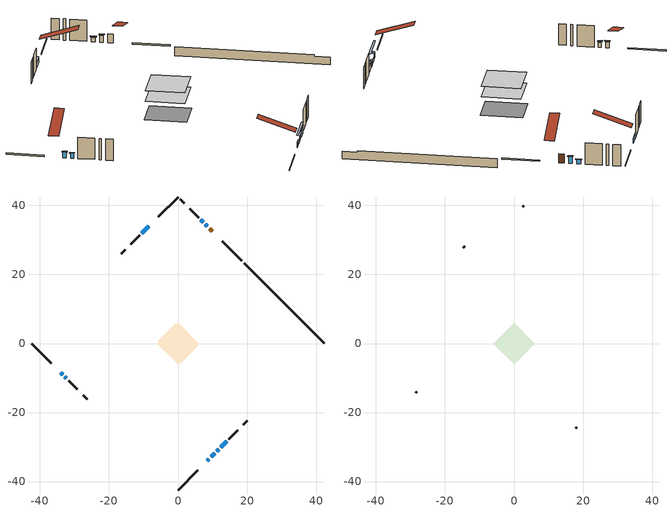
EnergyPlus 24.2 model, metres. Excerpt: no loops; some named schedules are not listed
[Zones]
conditioned space
 floor adiabatic (AdiabaticFloorConstruction): -5.95,0 0,5.95 5.95,0 0,-5.95 z3.8
 floor foundation (Slab1 construction): -5.82,0.62 -0.62,5.82 5.82,-0.62 0.62,-5.82 z-0.72
 wall outside (RimJoist1 construction): 0,-42.44 5.7,-36.73 / -42.44,0 -36.73,-5.7 / 0,42.44 -5.7,36.73 / 18.5,23.93 12.8,29.64 z1.36:1.66
 wall outside (AdiabaticWallConstruction 1): 9.96,32.48 9.13,33.31 z1.36:3.39
 wall outside (AdiabaticWallConstruction): 8.54,-33.89 8.98,-33.46 / -32.73,-9.7 -32.3,-10.14 z1.36:2.48; -33.89,-8.54 -33.39,-9.05 z1.36:2.63; 9.63,-32.81 10.64,-31.8 z1.36:2.12; 8.47,33.97 7.93,34.51 z1.36:2.89; 7.28,35.16 6.63,35.81 / -8.54,33.89 -10.48,31.95 / 11.29,-31.14 11.8,-30.64 z1.36:2.28; 12.45,-29.98 14.07,-28.37 z1.36:2.73
 wall outside (Wall1 construction): 14.73,-27.71 17.25,-25.19 / -31.65,-10.79 -29.12,-13.32 / -11.14,31.3 -13.66,28.77 / 5.97,36.47 3.45,38.99 z1.36:6.24
 wall outside (Wall3 construction): 18.88,-23.55 20.04,-22.4 / -27.49,-14.95 -26.33,-16.1 / -15.3,27.14 -16.45,25.98 / 1.81,40.62 0.66,41.78 z1.36:6.24
 wall foundation (FoundationWall1 construction): 19.16,23.28,-0.72 19.16,23.28,1.36 40.11,2.33,1.36 40.11,2.33,1.03 42.44,0,1.03 42.44,0,-0.72
 window (WindowConstruction 6): 8.54,-33.89 8.97,-33.46 z1.36:2.48
 window (WindowConstruction 5): -33.89,-8.54 -33.39,-9.05 z1.36:2.63
 window (WindowConstruction 8): 9.63,-32.8 10.64,-31.8 z1.36:2.12
 window (WindowConstruction 7): -32.73,-9.7 -32.3,-10.13 z1.36:2.48
 window (WindowConstruction): 8.47,33.97 7.93,34.51 z1.36:2.88
 window (WindowConstruction 1): 7.27,35.16 6.63,35.81 z1.36:2.27
 window (WindowConstruction 2): -8.54,33.89 -10.48,31.95 z1.36:2.27
 window (WindowConstruction 3): 11.29,-31.14 11.8,-30.64 z1.36:2.27
 window (WindowConstruction 4): 12.45,-29.98 14.07,-28.37 z1.36:2.73
 door (Door): 9.96,32.48 9.13,33.31 z1.36:3.39
 ceiling adiabatic (AdiabaticFloorConstruction): 0,-5.95 5.95,0 0,5.95 -5.95,0 z3.8
attic - vented
 floor to conditioned space (Floor1 construction Reversed): -5.95,0 0,5.95 5.95,0 0,-5.95 z6.24
 wall outside (Wall2 construction): 17.91,-24.53 18.23,-24.21 / -28.46,-13.97 -28.15,-14.29 / -14.32,28.11 -14.64,27.8 / 2.79,39.65 2.47,39.97 z1.36:6.24
 roof outside (Roof1 construction): 7.89,-34.55,6.24 2.09,-28.76,8.97 0.57,-30.28,8.97 6.36,-36.08,6.24; -34.55,-7.89,6.24 -28.76,-2.09,8.97 -30.28,-0.57,8.97 -36.08,-6.36,6.24; -7.89,34.55,6.24 -2.09,28.76,8.97 -0.57,30.28,8.97 -6.36,36.08,6.24; 10.62,31.82,6.24 4.82,26.03,8.97 6.35,24.5,8.97 12.14,30.29,6.24
shading: 9.12,-33.32 8.4,-34.03 8.69,-34.33 9.41,-33.61 z2.68; -33.25,-9.19 -34.03,-8.4 -34.33,-8.69 -33.54,-9.48 z2.83; 12.5,-29.93 7.77,-34.67 8.06,-34.96 12.79,-30.22 z4.76; -32.16,-10.28 -32.88,-9.56 -33.17,-9.85 -32.45,-10.57 z2.68; 7.79,34.65 8.61,33.82 8.9,34.12 8.08,34.94 z3.09; 6.49,35.95 7.42,35.02 7.71,35.31 6.78,36.24 z2.48; -10.63,31.81 -8.4,34.03 -8.69,34.33 -10.92,32.1 z2.48; 11.94,-30.5 11.15,-31.28 11.44,-31.58 12.23,-30.79 z2.48; 14.21,-28.22 12.31,-30.13 12.6,-30.42 14.5,-28.52 z2.93
[Building]
Building 1: Terrain=Suburbs
[Site:Location]
Bathurst AP_NB: Latitude {deg}=47.63; Longitude {deg}=-65.74; Time Zone {hr}=-4; Elevation {m}=59; Keep Site Location Information=Yes
[Site:GroundTemperature:Shallow]
0.0375368, -2.14911, -2.32423, -1.28655, 2.87914, 7.02543, 10.62, 12.8971, 13.0906, 11.2385, 7.7356, 3.71651
[Site:WaterMainsTemperature]
Calculation Method=Schedule; Temperature Schedule=mains temperature schedule
[Material] Roughness=Rough; Thermal Absorptance=0.9
Name | Thickness {m} | Conductivity {W/m-K} | Density {kg/m3} | Specific Heat {J/kg-K} | Solar Absorptance | Visible Absorptance
asphalt or fiberglass shingles | 0.00635 | 0.162714 | 1121.4 | 1465.45 | 0.4 | 0.4
ceiling loosefill ins | 0.0846667 | 0.0480833 | 16.02 | 1046.75 | 0.7 | 0.7
ceiling stud and cavity | 0.1397 | 0.0932282 | 65.682 | 1177.47 | 0.7 | 0.7
concrete 4.0 in. | 0.1016 | 1.803125 | 2242.8 | 837.4 | 0.7 | 0.7
concrete 8.0 in. | 0.2032 | 1.803125 | 2242.8 | 837.4 | 0.7 | 0.7
door material | 0.04445 | 0.0451087 | 512.64 | 1214.23 | 0.7 | 0.7
floor covering | 0.0127 | 0.0433444 | 54.468 | 1339.84 | 0.6 | 0.6
floor rigid ins; wall rigid ins | 0.512978 | 0.029427 | 32.04 | 1214.23 | 0.7 | 0.7
floor stud and cavity | 0.1397 | 1.75129 | 37.0049 | 1207.88 | 0.7 | 0.7
furniture material conditioned space 1 | 0.1524 | 0.115458 | 640.8 | 1214.23 | 0.6 | 0.6
gypsum board | 0.0127 | 0.160291 | 801 | 837.4 | 0.6 | 0.6
osb sheathing 0.5 in. | 0.0127 | 0.115458 | 512.64 | 1214.23 | 0.7 | 0.7
osb sheathing 0.75 in. | 0.01905 | 0.115458 | 512.64 | 1214.23 | 0.7 | 0.7
osb sheathing 2.0 in. | 0.0508 | 0.115458 | 512.64 | 1214.23 | 0.7 | 0.7
rim joist stud and cavity | 0.0508 | 0.281244 | 125.044 | 1163.47 | 0.6 | 0.6
wall stud and cavity | 0.1397 | 0.0765075 | 139.0536 | 1170.24 | 0.7 | 0.7
wall stud and cavity 1 | 0.0889 | 6.9971 | 50.32683 | 1063.81 | 0.6 | 0.6
wall stud and cavity 2 | 0.1397 | 0.0858158 | 139.0536 | 1170.24 | 0.7 | 0.7
wall stud and cavity 3 | 0.0889 | 0.380278 | 52.3479 | 1209.89 | 0.7 | 0.7
wall stud and cavity 4 | 0.0889 | 0.391764 | 83.0341 | 1211.67 | 0.7 | 0.7
wood siding | 0.0254 | 0.102417 | 544.68 | 1172.36 | 0.4 | 0.4
wood siding 1 | 0.00254 | 0.102417 | 544.68 | 1172.36 | 0.4 | 0.4
wood siding 2; wood siding 3; wood siding 4 | 0.0254 | 0.102417 | 544.68 | 1172.36 | 0.7 | 0.7
[WindowMaterial:SimpleGlazingSystem]
Name | U-Factor {W/m2-K} | Solar Heat Gain Coefficient
WindowMaterial | 2.941204 | 0.65
WindowMaterial 1 | 2.95029 | 0.64
WindowMaterial 2 | 2.96619 | 0.62
WindowMaterial 3 | 2.89181 | 0.69
WindowMaterial 4 | 2.95313 | 0.64
WindowMaterial 5 | 2.97073 | 0.62
WindowMaterial 6 | 2.75837 | 0.61
[Construction]
AdiabaticFloorConstruction: floor stud and cavity, floor rigid ins, osb sheathing 0.75 in., floor covering
AdiabaticWallConstruction: wood siding 3, wall rigid ins, wall stud and cavity 3, gypsum board
AdiabaticWallConstruction 1: wood siding 4, wall rigid ins, wall stud and cavity 3, gypsum board
Door: door material
Floor1 construction Reversed: gypsum board, ceiling stud and cavity, ceiling loosefill ins
FoundationWall1 construction: concrete 8.0 in.
furniture construction conditioned space 1: furniture material conditioned space 1
PartitionWallConstruction: gypsum board, wall stud and cavity 4, gypsum board
RimJoist1 construction: wood siding 2, osb sheathing 2.0 in., rim joist stud and cavity
Roof1 construction: asphalt or fiberglass shingles
Slab1 construction: concrete 4.0 in.
Wall1 construction: wood siding, osb sheathing 0.5 in., wall stud and cavity, gypsum board
Wall2 construction: wood siding 1, wall stud and cavity 1
Wall3 construction: wood siding, osb sheathing 0.5 in., wall stud and cavity 2, gypsum board
WindowConstruction: WindowMaterial
WindowConstruction 1; WindowConstruction 2: WindowMaterial 1
WindowConstruction 3: WindowMaterial 2
WindowConstruction 4: WindowMaterial 3
WindowConstruction 5: WindowMaterial 4
WindowConstruction 6; WindowConstruction 7: WindowMaterial 5
WindowConstruction 8: WindowMaterial 6
[Zone] Multiplier=1; Part of Total Floor Area=Yes
Name | Volume {m3}
attic - vented | 31.3645
conditioned space | 332.4
[Space]
Name | Zone | Volume {m3}
attic - vented 1 | attic - vented | 31.3645
conditioned space 1 | conditioned space | 332.4
[ZoneInfiltration:EffectiveLeakageArea]
infil attic - vented 1: Zone or Space=attic - vented 1; Schedule=Always On Discrete; Effective Air Leakage Area {cm2}=2830; Stack Coefficient=0.000529025; Wind Coefficient=1.55402e-05
[ZoneMixing]
whole house fan mix: Zone or Space=attic - vented; Schedule=Always On Continuous; Design Flow Rate Calculation Method=Flow/Zone; Design Flow Rate {m3/s}=0; Source Zone or Space=conditioned space
[SurfaceProperty:ExposedFoundationPerimeter]
Slab1: Exposed Perimeter Calculation Method=TotalExposedPerimeter; Total Exposed Perimeter {m}=32.919
[InternalMass] Zone or ZoneList=conditioned space; Space or SpaceList=conditioned space 1
Name | Construction | Surface Area {m2}
furniture mass conditioned space 1 | furniture construction conditioned space 1 | 55.0601
partition wall mass | PartitionWallConstruction | 137.65
[Lights]
interior lighting: Zone or ZoneList or Space or SpaceList=conditioned space 1; Schedule=interior lighting schedule; Design Level Calculation Method=LightingLevel; Lighting Level {W}=343.2; Return Air Fraction=0; Fraction Radiant=0.6; Fraction Visible=0.2; Fraction Replaceable=1
[People]
occupants: Zone or ZoneList or Space or SpaceList=conditioned space 1; Number of People Schedule=occupants schedule; Number of People Calculation Method=People; Number of People=3; Fraction Radiant=0.314171; Sensible Heat Fraction=0.56303; Activity Level Schedule=occupants activity schedule; Carbon Dioxide Generation Rate {m3/s-W}=0; Enable ASHRAE 55 Comfort Warnings=No; Mean Radiant Temperature Calculation Type=EnclosureAveraged
[ElectricEquipment] Zone or ZoneList or Space or SpaceList=conditioned space 1; Design Level Calculation Method=EquipmentLevel
Name | Schedule | Design Level {W} | Fraction Latent | Fraction Radiant | Fraction Lost
clothes dryer | clothes dryer schedule | 140.772 | 0.015 | 0.081 | 0.85
clothes washer | clothes washer schedule | 32.1985 | 0.03 | 0.162 | 0.7
cooking range | cooking range schedule | 215.147 | 0.08 | 0.432 | 0.2
dishwasher | dishwasher schedule | 66.8632 | 0.3 | 0.18 | 0.4
fridge | fridge schedule | 72.9452 | 0 | 0.6 | 0
mech vent house fan | mech vent house fan schedule | 0 | 0 | 0 | 1
mech vent house fan cfis | mech vent house fan cfis schedule | 0 | 0 | 0 | 0
misc plug loads | misc plug loads schedule | 494.7 | 0.045 | 0.513 | 0.1
whole house fan | Always On Discrete | 0 | 0 | 0 | 1
[OtherEquipment] Zone or ZoneList or Space or SpaceList=conditioned space 1; Design Level Calculation Method=EquipmentLevel
Name | Fuel Type | Schedule | Design Level {W} | Fraction Latent | Fraction Radiant | Fraction Lost
clothes dryer 1 | Electricity | clothes dryer schedule | 0 | 0.015 | 0.081 | 0.85
cooking range 1 | Electricity | cooking range schedule | 0 | 0.08 | 0.432 | 0.2
general water use latent | None | general water use schedule | 62.594 | 1 | 0 | 0
general water use sensible | None | general water use schedule | -61.6891 | 0 | 0.6 | 0
mech vent house fan latent load | None | Always On Discrete | 0 | 1 | 0 | 0
mech vent house fan sensible load | None | Always On Discrete | 0 | 0 | 0 | 0
water heater energy adjustment1 | Electricity | Always On Discrete | 0.01 | 0 | 0 | 1
[ZoneInfiltration:DesignFlowRate] Zone or ZoneList or Space or SpaceList=conditioned space 1; Schedule=Always On Discrete; Design Flow Rate Calculation Method=Flow/Zone; Design Flow Rate {m3/s}=0
infil flow; natural vent flow; whole house fan flow
[ZoneControl:Thermostat]
conditioned space Thermostat: Zone or ZoneList=conditioned space; Control Type Schedule=conditioned space Thermostat Schedule; Control 1=conditioned space temperature setpoint; Temperature Difference Between Cutout And Setpoint {deltaC}=0
[ThermostatSetpoint:DualSetpoint]
conditioned space temperature setpoint: Heating Setpoint Temperature Schedule=heating setpoint; Cooling Setpoint Temperature Schedule=cooling setpoint
[Zone equipment]
conditioned space: electric baseboard
[Foundation:Kiva]
Foundation Kiva 1: Initial Indoor Air Temperature {C}=18; Wall Height Above Grade {m}=1.35999; Wall Depth Below Slab {m}=0.2032
[Foundation:Kiva:Settings]
Soil Conductivity {W/m-K}=0.849921; Soil Density {kg/m3}=1842.3; Soil Specific Heat {J/kg-K}=418.7; Ground Solar Absorptivity=0.9; Ground Thermal Absorptivity=0.9; Ground Surface Roughness {m}=0.03; Far-Field Width {m}=40; Deep-Ground Boundary Condition=ZeroFlux; Deep-Ground Depth {m}=40; Minimum Cell Dimension {m}=0.2; Maximum Cell Growth Coefficient=3; Simulation Timestep=Timestep
[Exterior:Lights]
exterior lighting: Schedule=exterior lighting schedule; Design Level {W}=75.6
[EnergyManagementSystem:Sensor] Output:Variable or Output:Meter Index Key=conditioned space
Name | Output:Variable or Output:Meter
conditioned_space_clg_unmet_s | Zone Cooling Setpoint Not Met Time
conditioned_space_htg_unmet_s | Zone Heating Setpoint Not Met Time
fridge_tin_s; tin_s; tin_s_1 | Zone Mean Air Temperature
tout_s | Zone Outdoor Air Drybulb Temperature
win_s | Zone Air Humidity Ratio
[Schedule:Constant]
Name | Hourly Value
Always On Continuous; mech vent house fan schedule; mech vent house fan cfis schedule; Always On Discrete | 1
occupants activity schedule | 117.228
fridge schedule | 0
[Schedule:Day:Interval]
interior lighting schedule day: No, 01:00, 0.108182, 04:00, 0.0901515, 05:00, 0.0991667, 06:00, 0.162273, 07:00, 0.270455, 08:00, 0.342576, 10:00, 0.369621, 11:00, 0.351591, 12:00, 0.333561, 13:00, 0.324545, 14:00, 0.31553, 15:00, 0.333561, 16:00, 0.369621, 17:00, 0.450758, 18:00, 0.585985, 19:00, 0.775303, 20:00, 0.955606, 21:00, 0.991667, 22:00, 0.712197, 23:00, 0.360606, 24:00, 0.162273
interior lighting schedule default day: No, 24:00, 0
[Schedule:Week:Daily]
interior lighting schedule Week Rule - Jan1-Jan27: interior lighting schedule day, interior lighting schedule day, interior lighting schedule day, interior lighting schedule day, interior lighting schedule day, interior lighting schedule day, interior lighting schedule day, interior lighting schedule default day, interior lighting schedule default day, interior lighting schedule default day, interior lighting schedule default day, interior lighting schedule default day
interior lighting schedule Week Rule - Jan28-Feb3: interior lighting schedule day, interior lighting schedule day, interior lighting schedule day, interior lighting schedule day, interior lighting schedule day 1, interior lighting schedule day 1, interior lighting schedule day 1, interior lighting schedule default day, interior lighting schedule default day, interior lighting schedule default day, interior lighting schedule default day, interior lighting schedule default day
interior lighting schedule Week Rule - Feb4-Feb24: interior lighting schedule day 1, interior lighting schedule day 1, interior lighting schedule day 1, interior lighting schedule day 1, interior lighting schedule day 1, interior lighting schedule day 1, interior lighting schedule day 1, interior lighting schedule default day, interior lighting schedule default day, interior lighting schedule default day, interior lighting schedule default day, interior lighting schedule default day
interior lighting schedule Week Rule - Feb25-Mar3: interior lighting schedule day 1, interior lighting schedule day 1, interior lighting schedule day 1, interior lighting schedule day 1, interior lighting schedule day 2, interior lighting schedule day 2, interior lighting schedule day 2, interior lighting schedule default day, interior lighting schedule default day, interior lighting schedule default day, interior lighting schedule default day, interior lighting schedule default day
interior lighting schedule Week Rule - Mar4-Mar31: interior lighting schedule day 2, interior lighting schedule day 2, interior lighting schedule day 2, interior lighting schedule day 2, interior lighting schedule day 2, interior lighting schedule day 2, interior lighting schedule day 2, interior lighting schedule default day, interior lighting schedule default day, interior lighting schedule default day, interior lighting schedule default day, interior lighting schedule default day
interior lighting schedule Week Rule - Apr1-Apr28: interior lighting schedule day 3, interior lighting schedule day 3, interior lighting schedule day 3, interior lighting schedule day 3, interior lighting schedule day 3, interior lighting schedule day 3, interior lighting schedule day 3, interior lighting schedule default day, interior lighting schedule default day, interior lighting schedule default day, interior lighting schedule default day, interior lighting schedule default day
interior lighting schedule Week Rule - Apr29-May5: interior lighting schedule day 3, interior lighting schedule day 3, interior lighting schedule day 4, interior lighting schedule day 4, interior lighting schedule day 4, interior lighting schedule day 4, interior lighting schedule day 4, interior lighting schedule default day, interior lighting schedule default day, interior lighting schedule default day, interior lighting schedule default day, interior lighting schedule default day
interior lighting schedule Week Rule - May6-May26: interior lighting schedule day 4, interior lighting schedule day 4, interior lighting schedule day 4, interior lighting schedule day 4, interior lighting schedule day 4, interior lighting schedule day 4, interior lighting schedule day 4, interior lighting schedule default day, interior lighting schedule default day, interior lighting schedule default day, interior lighting schedule default day, interior lighting schedule default day
interior lighting schedule Week Rule - May27-Jun2: interior lighting schedule day 4, interior lighting schedule day 4, interior lighting schedule day 4, interior lighting schedule day 4, interior lighting schedule day 4, interior lighting schedule day 5, interior lighting schedule day 5, interior lighting schedule default day, interior lighting schedule default day, interior lighting schedule default day, interior lighting schedule default day, interior lighting schedule default day
interior lighting schedule Week Rule - Jun3-Jun30: interior lighting schedule day 5, interior lighting schedule day 5, interior lighting schedule day 5, interior lighting schedule day 5, interior lighting schedule day 5, interior lighting schedule day 5, interior lighting schedule day 5, interior lighting schedule default day, interior lighting schedule default day, interior lighting schedule default day, interior lighting schedule default day, interior lighting schedule default day
interior lighting schedule Week Rule - Jul1-Jul28: interior lighting schedule day 6, interior lighting schedule day 6, interior lighting schedule day 6, interior lighting schedule day 6, interior lighting schedule day 6, interior lighting schedule day 6, interior lighting schedule day 6, interior lighting schedule default day, interior lighting schedule default day, interior lighting schedule default day, interior lighting schedule default day, interior lighting schedule default day
interior lighting schedule Week Rule - Jul29-Aug4: interior lighting schedule day 6, interior lighting schedule day 6, interior lighting schedule day 6, interior lighting schedule day 7, interior lighting schedule day 7, interior lighting schedule day 7, interior lighting schedule day 7, interior lighting schedule default day, interior lighting schedule default day, interior lighting schedule default day, interior lighting schedule default day, interior lighting schedule default day
interior lighting schedule Week Rule - Aug5-Aug25: interior lighting schedule day 7, interior lighting schedule day 7, interior lighting schedule day 7, interior lighting schedule day 7, interior lighting schedule day 7, interior lighting schedule day 7, interior lighting schedule day 7, interior lighting schedule default day, interior lighting schedule default day, interior lighting schedule default day, interior lighting schedule default day, interior lighting schedule default day
interior lighting schedule Week Rule - Aug26-Sep1: interior lighting schedule day 7, interior lighting schedule day 7, interior lighting schedule day 7, interior lighting schedule day 7, interior lighting schedule day 7, interior lighting schedule day 7, interior lighting schedule day 8, interior lighting schedule default day, interior lighting schedule default day, interior lighting schedule default day, interior lighting schedule default day, interior lighting schedule default day
interior lighting schedule Week Rule - Sep2-Sep29: interior lighting schedule day 8, interior lighting schedule day 8, interior lighting schedule day 8, interior lighting schedule day 8, interior lighting schedule day 8, interior lighting schedule day 8, interior lighting schedule day 8, interior lighting schedule default day, interior lighting schedule default day, interior lighting schedule default day, interior lighting schedule default day, interior lighting schedule default day
interior lighting schedule Week Rule - Sep30-Oct6: interior lighting schedule day 8, interior lighting schedule day 9, interior lighting schedule day 9, interior lighting schedule day 9, interior lighting schedule day 9, interior lighting schedule day 9, interior lighting schedule day 9, interior lighting schedule default day, interior lighting schedule default day, interior lighting schedule default day, interior lighting schedule default day, interior lighting schedule default day
interior lighting schedule Week Rule - Oct7-Oct27: interior lighting schedule day 9, interior lighting schedule day 9, interior lighting schedule day 9, interior lighting schedule day 9, interior lighting schedule day 9, interior lighting schedule day 9, interior lighting schedule day 9, interior lighting schedule default day, interior lighting schedule default day, interior lighting schedule default day, interior lighting schedule default day, interior lighting schedule default day
interior lighting schedule Week Rule - Oct28-Nov3: interior lighting schedule day 9, interior lighting schedule day 9, interior lighting schedule day 9, interior lighting schedule day 9, interior lighting schedule day 10, interior lighting schedule day 10, interior lighting schedule day 10, interior lighting schedule default day, interior lighting schedule default day, interior lighting schedule default day, interior lighting schedule default day, interior lighting schedule default day
interior lighting schedule Week Rule - Nov4-Nov24: interior lighting schedule day 10, interior lighting schedule day 10, interior lighting schedule day 10, interior lighting schedule day 10, interior lighting schedule day 10, interior lighting schedule day 10, interior lighting schedule day 10, interior lighting schedule default day, interior lighting schedule default day, interior lighting schedule default day, interior lighting schedule default day, interior lighting schedule default day
interior lighting schedule Week Rule - Nov25-Dec1: interior lighting schedule day 10, interior lighting schedule day 10, interior lighting schedule day 10, interior lighting schedule day 10, interior lighting schedule day 10, interior lighting schedule day 10, interior lighting schedule day 11, interior lighting schedule default day, interior lighting schedule default day, interior lighting schedule default day, interior lighting schedule default day, interior lighting schedule default day
interior lighting schedule Week Rule - Dec2-Dec31: interior lighting schedule day 11, interior lighting schedule day 11, interior lighting schedule day 11, interior lighting schedule day 11, interior lighting schedule day 11, interior lighting schedule day 11, interior lighting schedule day 11, interior lighting schedule default day, interior lighting schedule default day, interior lighting schedule default day, interior lighting schedule default day, interior lighting schedule default day
occupants schedule Week Rule - Jan1-Dec31: occupants schedule day, occupants schedule day, occupants schedule day, occupants schedule day, occupants schedule day, occupants schedule day, occupants schedule day, occupants schedule default day, occupants schedule default day, occupants schedule default day, occupants schedule default day, occupants schedule default day
clothes dryer schedule Week Rule - Jan1-Dec31: clothes dryer schedule day, clothes dryer schedule day, clothes dryer schedule day, clothes dryer schedule day, clothes dryer schedule day, clothes dryer schedule day, clothes dryer schedule day, clothes dryer schedule default day, clothes dryer schedule default day, clothes dryer schedule default day, clothes dryer schedule default day, clothes dryer schedule default day
clothes washer schedule Week Rule - Jan1-Dec31: clothes washer schedule day, clothes washer schedule day, clothes washer schedule day, clothes washer schedule day, clothes washer schedule day, clothes washer schedule day, clothes washer schedule day, clothes washer schedule default day, clothes washer schedule default day, clothes washer schedule default day, clothes washer schedule default day, clothes washer schedule default day
cooking range schedule Week Rule - Jan1-Dec31: cooking range schedule day, cooking range schedule day, cooking range schedule day, cooking range schedule day, cooking range schedule day, cooking range schedule day, cooking range schedule day, cooking range schedule default day, cooking range schedule default day, cooking range schedule default day, cooking range schedule default day, cooking range schedule default day
dishwasher schedule Week Rule - Jan1-Dec31: dishwasher schedule day, dishwasher schedule day, dishwasher schedule day, dishwasher schedule day, dishwasher schedule day, dishwasher schedule day, dishwasher schedule day, dishwasher schedule default day, dishwasher schedule default day, dishwasher schedule default day, dishwasher schedule default day, dishwasher schedule default day
misc plug loads schedule Week Rule - Jan1-Dec31: misc plug loads schedule day, misc plug loads schedule day, misc plug loads schedule day, misc plug loads schedule day, misc plug loads schedule day, misc plug loads schedule day, misc plug loads schedule day, misc plug loads schedule default day, misc plug loads schedule default day, misc plug loads schedule default day, misc plug loads schedule default day, misc plug loads schedule default day
general water use schedule Week Rule - Jan1-Dec31: general water use schedule day, general water use schedule day, general water use schedule day, general water use schedule day, general water use schedule day, general water use schedule day, general water use schedule day, general water use schedule default day, general water use schedule default day, general water use schedule default day, general water use schedule default day, general water use schedule default day
exterior lighting schedule Week Rule - Jan1-Jan27: exterior lighting schedule day, exterior lighting schedule day, exterior lighting schedule day, exterior lighting schedule day, exterior lighting schedule day, exterior lighting schedule day, exterior lighting schedule day, exterior lighting schedule default day, exterior lighting schedule default day, exterior lighting schedule default day, exterior lighting schedule default day, exterior lighting schedule default day
exterior lighting schedule Week Rule - Jan28-Feb3: exterior lighting schedule day, exterior lighting schedule day, exterior lighting schedule day, exterior lighting schedule day, exterior lighting schedule day 1, exterior lighting schedule day 1, exterior lighting schedule day 1, exterior lighting schedule default day, exterior lighting schedule default day, exterior lighting schedule default day, exterior lighting schedule default day, exterior lighting schedule default day
exterior lighting schedule Week Rule - Feb4-Feb24: exterior lighting schedule day 1, exterior lighting schedule day 1, exterior lighting schedule day 1, exterior lighting schedule day 1, exterior lighting schedule day 1, exterior lighting schedule day 1, exterior lighting schedule day 1, exterior lighting schedule default day, exterior lighting schedule default day, exterior lighting schedule default day, exterior lighting schedule default day, exterior lighting schedule default day
exterior lighting schedule Week Rule - Feb25-Mar3: exterior lighting schedule day 1, exterior lighting schedule day 1, exterior lighting schedule day 1, exterior lighting schedule day 1, exterior lighting schedule day 2, exterior lighting schedule day 2, exterior lighting schedule day 2, exterior lighting schedule default day, exterior lighting schedule default day, exterior lighting schedule default day, exterior lighting schedule default day, exterior lighting schedule default day
exterior lighting schedule Week Rule - Mar4-Mar31: exterior lighting schedule day 2, exterior lighting schedule day 2, exterior lighting schedule day 2, exterior lighting schedule day 2, exterior lighting schedule day 2, exterior lighting schedule day 2, exterior lighting schedule day 2, exterior lighting schedule default day, exterior lighting schedule default day, exterior lighting schedule default day, exterior lighting schedule default day, exterior lighting schedule default day
exterior lighting schedule Week Rule - Apr1-Apr28: exterior lighting schedule day 3, exterior lighting schedule day 3, exterior lighting schedule day 3, exterior lighting schedule day 3, exterior lighting schedule day 3, exterior lighting schedule day 3, exterior lighting schedule day 3, exterior lighting schedule default day, exterior lighting schedule default day, exterior lighting schedule default day, exterior lighting schedule default day, exterior lighting schedule default day
exterior lighting schedule Week Rule - Apr29-May5: exterior lighting schedule day 3, exterior lighting schedule day 3, exterior lighting schedule day 4, exterior lighting schedule day 4, exterior lighting schedule day 4, exterior lighting schedule day 4, exterior lighting schedule day 4, exterior lighting schedule default day, exterior lighting schedule default day, exterior lighting schedule default day, exterior lighting schedule default day, exterior lighting schedule default day
exterior lighting schedule Week Rule - May6-May26: exterior lighting schedule day 4, exterior lighting schedule day 4, exterior lighting schedule day 4, exterior lighting schedule day 4, exterior lighting schedule day 4, exterior lighting schedule day 4, exterior lighting schedule day 4, exterior lighting schedule default day, exterior lighting schedule default day, exterior lighting schedule default day, exterior lighting schedule default day, exterior lighting schedule default day
exterior lighting schedule Week Rule - May27-Jun2: exterior lighting schedule day 4, exterior lighting schedule day 4, exterior lighting schedule day 4, exterior lighting schedule day 4, exterior lighting schedule day 4, exterior lighting schedule day 5, exterior lighting schedule day 5, exterior lighting schedule default day, exterior lighting schedule default day, exterior lighting schedule default day, exterior lighting schedule default day, exterior lighting schedule default day
exterior lighting schedule Week Rule - Jun3-Jun30: exterior lighting schedule day 5, exterior lighting schedule day 5, exterior lighting schedule day 5, exterior lighting schedule day 5, exterior lighting schedule day 5, exterior lighting schedule day 5, exterior lighting schedule day 5, exterior lighting schedule default day, exterior lighting schedule default day, exterior lighting schedule default day, exterior lighting schedule default day, exterior lighting schedule default day
exterior lighting schedule Week Rule - Jul1-Jul28: exterior lighting schedule day 6, exterior lighting schedule day 6, exterior lighting schedule day 6, exterior lighting schedule day 6, exterior lighting schedule day 6, exterior lighting schedule day 6, exterior lighting schedule day 6, exterior lighting schedule default day, exterior lighting schedule default day, exterior lighting schedule default day, exterior lighting schedule default day, exterior lighting schedule default day
exterior lighting schedule Week Rule - Jul29-Aug4: exterior lighting schedule day 6, exterior lighting schedule day 6, exterior lighting schedule day 6, exterior lighting schedule day 7, exterior lighting schedule day 7, exterior lighting schedule day 7, exterior lighting schedule day 7, exterior lighting schedule default day, exterior lighting schedule default day, exterior lighting schedule default day, exterior lighting schedule default day, exterior lighting schedule default day
exterior lighting schedule Week Rule - Aug5-Aug25: exterior lighting schedule day 7, exterior lighting schedule day 7, exterior lighting schedule day 7, exterior lighting schedule day 7, exterior lighting schedule day 7, exterior lighting schedule day 7, exterior lighting schedule day 7, exterior lighting schedule default day, exterior lighting schedule default day, exterior lighting schedule default day, exterior lighting schedule default day, exterior lighting schedule default day
exterior lighting schedule Week Rule - Aug26-Sep1: exterior lighting schedule day 7, exterior lighting schedule day 7, exterior lighting schedule day 7, exterior lighting schedule day 7, exterior lighting schedule day 7, exterior lighting schedule day 7, exterior lighting schedule day 8, exterior lighting schedule default day, exterior lighting schedule default day, exterior lighting schedule default day, exterior lighting schedule default day, exterior lighting schedule default day
exterior lighting schedule Week Rule - Sep2-Sep29: exterior lighting schedule day 8, exterior lighting schedule day 8, exterior lighting schedule day 8, exterior lighting schedule day 8, exterior lighting schedule day 8, exterior lighting schedule day 8, exterior lighting schedule day 8, exterior lighting schedule default day, exterior lighting schedule default day, exterior lighting schedule default day, exterior lighting schedule default day, exterior lighting schedule default day
exterior lighting schedule Week Rule - Sep30-Oct6: exterior lighting schedule day 8, exterior lighting schedule day 9, exterior lighting schedule day 9, exterior lighting schedule day 9, exterior lighting schedule day 9, exterior lighting schedule day 9, exterior lighting schedule day 9, exterior lighting schedule default day, exterior lighting schedule default day, exterior lighting schedule default day, exterior lighting schedule default day, exterior lighting schedule default day
exterior lighting schedule Week Rule - Oct7-Oct27: exterior lighting schedule day 9, exterior lighting schedule day 9, exterior lighting schedule day 9, exterior lighting schedule day 9, exterior lighting schedule day 9, exterior lighting schedule day 9, exterior lighting schedule day 9, exterior lighting schedule default day, exterior lighting schedule default day, exterior lighting schedule default day, exterior lighting schedule default day, exterior lighting schedule default day
exterior lighting schedule Week Rule - Oct28-Nov3: exterior lighting schedule day 9, exterior lighting schedule day 9, exterior lighting schedule day 9, exterior lighting schedule day 9, exterior lighting schedule day 10, exterior lighting schedule day 10, exterior lighting schedule day 10, exterior lighting schedule default day, exterior lighting schedule default day, exterior lighting schedule default day, exterior lighting schedule default day, exterior lighting schedule default day
exterior lighting schedule Week Rule - Nov4-Nov24: exterior lighting schedule day 10, exterior lighting schedule day 10, exterior lighting schedule day 10, exterior lighting schedule day 10, exterior lighting schedule day 10, exterior lighting schedule day 10, exterior lighting schedule day 10, exterior lighting schedule default day, exterior lighting schedule default day, exterior lighting schedule default day, exterior lighting schedule default day, exterior lighting schedule default day
exterior lighting schedule Week Rule - Nov25-Dec1: exterior lighting schedule day 10, exterior lighting schedule day 10, exterior lighting schedule day 10, exterior lighting schedule day 10, exterior lighting schedule day 10, exterior lighting schedule day 10, exterior lighting schedule day 11, exterior lighting schedule default day, exterior lighting schedule default day, exterior lighting schedule default day, exterior lighting schedule default day, exterior lighting schedule default day
exterior lighting schedule Week Rule - Dec2-Dec31: exterior lighting schedule day 11, exterior lighting schedule day 11, exterior lighting schedule day 11, exterior lighting schedule day 11, exterior lighting schedule day 11, exterior lighting schedule day 11, exterior lighting schedule day 11, exterior lighting schedule default day, exterior lighting schedule default day, exterior lighting schedule default day, exterior lighting schedule default day, exterior lighting schedule default day
[Schedule:Year]
interior lighting schedule: interior lighting schedule Week Rule - Jan1-Jan27, 1, 1, 1, 27, interior lighting schedule Week Rule - Jan28-Feb3, 1, 28, 2, 3, interior lighting schedule Week Rule - Feb4-Feb24, 2, 4, 2, 24, interior lighting schedule Week Rule - Feb25-Mar3, 2, 25, 3, 3, interior lighting schedule Week Rule - Mar4-Mar31, 3, 4, 3, 31, interior lighting schedule Week Rule - Apr1-Apr28, 4, 1, 4, 28, interior lighting schedule Week Rule - Apr29-May5, 4, 29, 5, 5, interior lighting schedule Week Rule - May6-May26, 5, 6, 5, 26, interior lighting schedule Week Rule - May27-Jun2, 5, 27, 6, 2, interior lighting schedule Week Rule - Jun3-Jun30, 6, 3, 6, 30, interior lighting schedule Week Rule - Jul1-Jul28, 7, 1, 7, 28, interior lighting schedule Week Rule - Jul29-Aug4, 7, 29, 8, 4, interior lighting schedule Week Rule - Aug5-Aug25, 8, 5, 8, 25, interior lighting schedule Week Rule - Aug26-Sep1, 8, 26, 9, 1, interior lighting schedule Week Rule - Sep2-Sep29, 9, 2, 9, 29, interior lighting schedule Week Rule - Sep30-Oct6, 9, 30, 10, 6, interior lighting schedule Week Rule - Oct7-Oct27, 10, 7, 10, 27, interior lighting schedule Week Rule - Oct28-Nov3, 10, 28, 11, 3, interior lighting schedule Week Rule - Nov4-Nov24, 11, 4, 11, 24, interior lighting schedule Week Rule - Nov25-Dec1, 11, 25, 12, 1, interior lighting schedule Week Rule - Dec2-Dec31, 12, 2, 12, 31
occupants schedule: occupants schedule Week Rule - Jan1-Dec31, 1, 1, 12, 31
clothes dryer schedule: clothes dryer schedule Week Rule - Jan1-Dec31, 1, 1, 12, 31
clothes washer schedule: clothes washer schedule Week Rule - Jan1-Dec31, 1, 1, 12, 31
cooking range schedule: cooking range schedule Week Rule - Jan1-Dec31, 1, 1, 12, 31
dishwasher schedule: dishwasher schedule Week Rule - Jan1-Dec31, 1, 1, 12, 31
misc plug loads schedule: misc plug loads schedule Week Rule - Jan1-Dec31, 1, 1, 12, 31
general water use schedule: general water use schedule Week Rule - Jan1-Dec31, 1, 1, 12, 31
heating setpoint: heating setpoint Week Rule - Jan1-Dec31, 1, 1, 12, 31
cooling setpoint: cooling setpoint Week Rule - Jan1-Dec31, 1, 1, 12, 31
exterior lighting schedule: exterior lighting schedule Week Rule - Jan1-Jan27, 1, 1, 1, 27, exterior lighting schedule Week Rule - Jan28-Feb3, 1, 28, 2, 3, exterior lighting schedule Week Rule - Feb4-Feb24, 2, 4, 2, 24, exterior lighting schedule Week Rule - Feb25-Mar3, 2, 25, 3, 3, exterior lighting schedule Week Rule - Mar4-Mar31, 3, 4, 3, 31, exterior lighting schedule Week Rule - Apr1-Apr28, 4, 1, 4, 28, exterior lighting schedule Week Rule - Apr29-May5, 4, 29, 5, 5, exterior lighting schedule Week Rule - May6-May26, 5, 6, 5, 26, exterior lighting schedule Week Rule - May27-Jun2, 5, 27, 6, 2, exterior lighting schedule Week Rule - Jun3-Jun30, 6, 3, 6, 30, exterior lighting schedule Week Rule - Jul1-Jul28, 7, 1, 7, 28, exterior lighting schedule Week Rule - Jul29-Aug4, 7, 29, 8, 4, exterior lighting schedule Week Rule - Aug5-Aug25, 8, 5, 8, 25, exterior lighting schedule Week Rule - Aug26-Sep1, 8, 26, 9, 1, exterior lighting schedule Week Rule - Sep2-Sep29, 9, 2, 9, 29, exterior lighting schedule Week Rule - Sep30-Oct6, 9, 30, 10, 6, exterior lighting schedule Week Rule - Oct7-Oct27, 10, 7, 10, 27, exterior lighting schedule Week Rule - Oct28-Nov3, 10, 28, 11, 3, exterior lighting schedule Week Rule - Nov4-Nov24, 11, 4, 11, 24, exterior lighting schedule Week Rule - Nov25-Dec1, 11, 25, 12, 1, exterior lighting schedule Week Rule - Dec2-Dec31, 12, 2, 12, 31
[Schedule:Compact]
conditioned space Thermostat Schedule: Through: 12/31, For: AllDays, Until: 24:00, 4
mains temperature schedule: Through: 01/01, For: AllDays, Until: 24:00, 5.18111, Through: 01/02, For: AllDays, Until: 24:00, 5.11, Through: 01/03, For: AllDays, Until: 24:00, 5.04056, Through: 01/04, For: AllDays, Until: 24:00, 4.97167, Through: 01/05, For: AllDays, Until: 24:00, 4.90389, Through: 01/06, For: AllDays, Until: 24:00, 4.83722, Through: 01/07, For: AllDays, Until: 24:00, 4.77167, Through: 01/08, For: AllDays, Until: 24:00, 4.70722, Through: 01/09, For: AllDays, Until: 24:00, 4.64389, Through: 01/10, For: AllDays, Until: 24:00, 4.58167, Through: 01/11, For: AllDays, Until: 24:00, 4.52056, Through: 01/12, For: AllDays, Until: 24:00, 4.46111, Through: 01/13, For: AllDays, Until: 24:00, 4.40222, Through: 01/14, For: AllDays, Until: 24:00, 4.345, Through: 01/15, For: AllDays, Until: 24:00, 4.28889, Through: 01/16, For: AllDays, Until: 24:00, 4.23389, Through: 01/17, For: AllDays, Until: 24:00, 4.18056, Through: 01/18, For: AllDays, Until: 24:00, 4.12833, Through: 01/19, For: AllDays, Until: 24:00, 4.07722, Through: 01/20, For: AllDays, Until: 24:00, 4.02778, Through: 01/21, For: AllDays, Until: 24:00, 3.97944, Through: 01/22, For: AllDays, Until: 24:00, 3.93222, Through: 01/23, For: AllDays, Until: 24:00, 3.88667, Through: 01/24, For: AllDays, Until: 24:00, 3.84278, Through: 01/25, For: AllDays, Until: 24:00, 3.8, Through: 01/26, For: AllDays, Until: 24:00, 3.75889, Through: 01/27, For: AllDays, Until: 24:00, 3.71889, Through: 01/28, For: AllDays, Until: 24:00, 3.68, Through: 01/29, For: AllDays, Until: 24:00, 3.64333, Through: 01/30, For: AllDays, Until: 24:00, 3.60722, Through: 01/31, For: AllDays, Until: 24:00, 3.57333, Through: 02/01, For: AllDays, Until: 24:00, 3.54056, Through: 02/02, For: AllDays, Until: 24:00, 3.50944, Through: 02/03, For: AllDays, Until: 24:00, 3.48, Through: 02/04, For: AllDays, Until: 24:00, 3.45167, Through: 02/05, For: AllDays, Until: 24:00, 3.425, Through: 02/06, For: AllDays, Until: 24:00, 3.39944, Through: 02/07, For: AllDays, Until: 24:00, 3.37611, Through: 02/08, For: AllDays, Until: 24:00, 3.35389, Through: 02/09, For: AllDays, Until: 24:00, 3.33333, Through: 02/10, For: AllDays, Until: 24:00, 3.31444, Through: 02/11, For: AllDays, Until: 24:00, 3.29667, Through: 02/12, For: AllDays, Until: 24:00, 3.28111, Through: 02/13, For: AllDays, Until: 24:00, 3.26667, Through: 02/14, For: AllDays, Until: 24:00, 3.25389, Through: 02/15, For: AllDays, Until: 24:00, 3.24278, Through: 02/16, For: AllDays, Until: 24:00, 3.23278, Through: 02/17, For: AllDays, Until: 24:00, 3.225, Through: 02/18, For: AllDays, Until: 24:00, 3.21833, Through: 02/19, For: AllDays, Until: 24:00, 3.21333, Through: 02/20, For: AllDays, Until: 24:00, 3.21, Through: 02/21, For: AllDays, Until: 24:00, 3.20833, Through: 02/22, For: AllDays, Until: 24:00, 3.20833, Through: 02/23, For: AllDays, Until: 24:00, 3.20944, Through: 02/24, For: AllDays, Until: 24:00, 3.21278, Through: 02/25, For: AllDays, Until: 24:00, 3.21722, Through: 02/26, For: AllDays, Until: 24:00, 3.22333, Through: 02/27, For: AllDays, Until: 24:00, 3.23111, Through: 02/28, For: AllDays, Until: 24:00, 3.24056, Through: 03/01, For: AllDays, Until: 24:00, 3.25111, Through: 03/02, For: AllDays, Until: 24:00, 3.26389, Through: 03/03, For: AllDays, Until: 24:00, 3.27778, Through: 03/04, For: AllDays, Until: 24:00, 3.29333, Through: 03/05, For: AllDays, Until: 24:00, 3.31056, Through: 03/06, For: AllDays, Until: 24:00, 3.32944, Through: 03/07, For: AllDays, Until: 24:00, 3.34944, Through: 03/08, For: AllDays, Until: 24:00, 3.37111, Through: 03/09, For: AllDays, Until: 24:00, 3.39444, Through: 03/10, For: AllDays, Until: 24:00, 3.41944, Through: 03/11, For: AllDays, Until: 24:00, 3.44611, Through: 03/12, For: AllDays, Until: 24:00, 3.47389, Through: 03/13, For: AllDays, Until: 24:00, 3.50333, Through: 03/14, For: AllDays, Until: 24:00, 3.53389, Through: 03/15, For: AllDays, Until: 24:00, 3.56667, Through: 03/16, For: AllDays, Until: 24:00, 3.60056, Through: 03/17, For: AllDays, Until: 24:00, 3.63556, Through: 03/18, For: AllDays, Until: 24:00, 3.67222, Through: 03/19, For: AllDays, Until: 24:00, 3.71056, Through: 03/20, For: AllDays, Until: 24:00, 3.75056, Through: 03/21, For: AllDays, Until: 24:00, 3.79111, Through: 03/22, For: AllDays, Until: 24:00, 3.83389, Through: 03/23, For: AllDays, Until: 24:00, 3.87778, Through: 03/24, For: AllDays, Until: 24:00, 3.92278, Through: 03/25, For: AllDays, Until: 24:00, 3.96944, Through: 03/26, For: AllDays, Until: 24:00, 4.01778, Through: 03/27, For: AllDays, Until: 24:00, 4.06722, Through: 03/28, For: AllDays, Until: 24:00, 4.11778, Through: 03/29, For: AllDays, Until: 24:00, 4.16944, Through: 03/30, For: AllDays, Until: 24:00, 4.22278, Through: 03/31, For: AllDays, Until: 24:00, 4.27778, Through: 04/01, For: AllDays, Until: 24:00, 4.33333, Through: 04/02, For: AllDays, Until: 24:00, 4.39056, Through: 04/03, For: AllDays, Until: 24:00, 4.44889, Through: 04/04, For: AllDays, Until: 24:00, 4.50833, Through: 04/05, For: AllDays, Until: 24:00, 4.56889, Through: 04/06, For: AllDays, Until: 24:00, 4.63111, Through: 04/07, For: AllDays, Until: 24:00, 4.69389, Through: 04/08, For: AllDays, Until: 24:00, 4.75833, Through: 04/09, For: AllDays, Until: 24:00, 4.82333, Through: 04/10, For: AllDays, Until: 24:00, 4.89, Through: 04/11, For: AllDays, Until: 24:00, 4.95778, Through: 04/12, For: AllDays, Until: 24:00, 5.02611, Through: 04/13, For: AllDays, Until: 24:00, 5.09556, Through: 04/14, For: AllDays, Until: 24:00, 5.16667, Through: 04/15, For: AllDays, Until: 24:00, 5.23833, Through: 04/16, For: AllDays, Until: 24:00, 5.31056, Through: 04/17, For: AllDays, Until: 24:00, 5.38444, Through: 04/18, For: AllDays, Until: 24:00, 5.45889, Through: 04/19, For: AllDays, Until: 24:00, 5.53444, Through: 04/20, For: AllDays, Until: 24:00, 5.61056, Through: 04/21, For: AllDays, Until: 24:00, 5.68778, Through: 04/22, For: AllDays, Until: 24:00, 5.76611, Through: 04/23, For: AllDays, Until: 24:00, 5.845, Through: 04/24, For: AllDays, Until: 24:00, 5.92444, Through: 04/25, For: AllDays, Until: 24:00, 6.005, Through: 04/26, For: AllDays, Until: 24:00, 6.08667, Through: 04/27, For: AllDays, Until: 24:00, 6.16833, Through: 04/28, For: AllDays, Until: 24:00, 6.25111, Through: 04/29, For: AllDays, Until: 24:00, 6.33444, Through: 04/30, For: AllDays, Until: 24:00, 6.41833, Through: 05/01, For: AllDays, Until: 24:00, 6.50333, Through: 05/02, For: AllDays, Until: 24:00, 6.58833, Through: 05/03, For: AllDays, Until: 24:00, 6.67444, Through: 05/04, For: AllDays, Until: 24:00, 6.76056, Through: 05/05, For: AllDays, Until: 24:00, 6.84778, Through: 05/06, For: AllDays, Until: 24:00, 6.935, Through: 05/07, For: AllDays, Until: 24:00, 7.02278, Through: 05/08, For: AllDays, Until: 24:00, 7.11111, Through: 05/09, For: AllDays, Until: 24:00, 7.2, Through: 05/10, For: AllDays, Until: 24:00, 7.28944, Through: 05/11, For: AllDays, Until: 24:00, 7.37889, Through: 05/12, For: AllDays, Until: 24:00, 7.46889, Through: 05/13, For: AllDays, Until: 24:00, 7.55889, Through: 05/14, For: AllDays, Until: 24:00, 7.64944, Through: 05/15, For: AllDays, Until: 24:00, 7.74056, Through: 05/16, For: AllDays, Until: 24:00, 7.83111, Through: 05/17, For: AllDays, Until: 24:00, 7.92278, Through: 05/18, For: AllDays, Until: 24:00, 8.01389, Through: 05/19, For: AllDays, Until: 24:00, 8.10556, Through: 05/20, For: AllDays, Until: 24:00, 8.19722, Through: 05/21, For: AllDays, Until: 24:00, 8.28944, Through: 05/22, For: AllDays, Until: 24:00, 8.38111, Through: 05/23, For: AllDays, Until: 24:00, 8.47333, Through: 05/24, For: AllDays, Until: 24:00, 8.565, Through: 05/25, For: AllDays, Until: 24:00, 8.65722, Through: 05/26, For: AllDays, Until: 24:00, 8.74889, Through: 05/27, For: AllDays, Until: 24:00, 8.84111, Through: 05/28, For: AllDays, Until: 24:00, 8.93278, Through: 05/29, For: AllDays, Until: 24:00, 9.02444, Through: 05/30, For: AllDays, Until: 24:00, 9.11611, Through: 05/31, For: AllDays, Until: 24:00, 9.20722, Through: 06/01, For: AllDays, Until: 24:00, 9.29889, Through: 06/02, For: AllDays, Until: 24:00, 9.38944, Through: 06/03, For: AllDays, Until: 24:00, 9.48056, Through: 06/04, For: AllDays, Until: 24:00, 9.57111, Through: 06/05, For: AllDays, Until: 24:00, 9.66111, Through: 06/06, For: AllDays, Until: 24:00, 9.75111, Through: 06/07, For: AllDays, Until: 24:00, 9.84056, Through: 06/08, For: AllDays, Until: 24:00, 9.92944, Through: 06/09, For: AllDays, Until: 24:00, 10.0183, Through: 06/10, For: AllDays, Until: 24:00, 10.1067, Through: 06/11, For: AllDays, Until: 24:00, 10.1944, Through: 06/12, For: AllDays, Until: 24:00, 10.2817, Through: 06/13, For: AllDays, Until: 24:00, 10.3683, Through: 06/14, For: AllDays, Until: 24:00, 10.4544, Through: 06/15, For: AllDays, Until: 24:00, 10.5406, Through: 06/16, For: AllDays, Until: 24:00, 10.6256, Through: 06/17, For: AllDays, Until: 24:00, 10.71, Through: 06/18, For: AllDays, Until: 24:00, 10.7939, Through: 06/19, For: AllDays, Until: 24:00, 10.8772, Through: 06/20, For: AllDays, Until: 24:00, 10.9594, Through: 06/21, For: AllDays, Until: 24:00, 11.0411, Through: 06/22, For: AllDays, Until: 24:00, 11.1222, Through: 06/23, For: AllDays, Until: 24:00, 11.2028, Through: 06/24, For: AllDays, Until: 24:00, 11.2822, Through: 06/25, For: AllDays, Until: 24:00, 11.3611, Through: 06/26, For: AllDays, Until: 24:00, 11.4389, Through: 06/27, For: AllDays, Until: 24:00, 11.5156, Through: 06/28, For: AllDays, Until: 24:00, 11.5917, Through: 06/29, For: AllDays, Until: 24:00, 11.6672, Through: 06/30, For: AllDays, Until: 24:00, 11.7417, Through: 07/01, For: AllDays, Until: 24:00, 11.815, Through: 07/02, For: AllDays, Until: 24:00, 11.8872, Through: 07/03, For: AllDays, Until: 24:00, 11.9589, Through: 07/04, For: AllDays, Until: 24:00, 12.0289, Through: 07/05, For: AllDays, Until: 24:00, 12.0983, Through: 07/06, For: AllDays, Until: 24:00, 12.1667, Through: 07/07, For: AllDays, Until: 24:00, 12.2344, Through: 07/08, For: AllDays, Until: 24:00, 12.3006, Through: 07/09, For: AllDays, Until: 24:00, 12.3656, Through: 07/10, For: AllDays, Until: 24:00, 12.4294, Through: 07/11, For: AllDays, Until: 24:00, 12.4922, Through: 07/12, For: AllDays, Until: 24:00, 12.5539, Through: 07/13, For: AllDays, Until: 24:00, 12.6144, Through: 07/14, For: AllDays, Until: 24:00, 12.6733, Through: 07/15, For: AllDays, Until: 24:00, 12.7317, Through: 07/16, For: AllDays, Until: 24:00, 12.7883, Through: 07/17, For: AllDays, Until: 24:00, 12.8439, Through: 07/18, For: AllDays, Until: 24:00, 12.8983, Through: 07/19, For: AllDays, Until: 24:00, 12.9511, Through: 07/20, For: AllDays, Until: 24:00, 13.0028, Through: 07/21, For: AllDays, Until: 24:00, 13.0533, Through: 07/22, For: AllDays, Until: 24:00, 13.1022, Through: 07/23, For: AllDays, Until: 24:00, 13.15, Through: 07/24, For: AllDays, Until: 24:00, 13.1961, Through: 07/25, For: AllDays, Until: 24:00, 13.2411, Through: 07/26, For: AllDays, Until: 24:00, 13.2844, Through: 07/27, For: AllDays, Until: 24:00, 13.3267, Through: 07/28, For: AllDays, Until: 24:00, 13.3678, Through: 07/29, For: AllDays, Until: 24:00, 13.4067, Through: 07/30, For: AllDays, Until: 24:00, 13.4444, Through: 07/31, For: AllDays, Until: 24:00, 13.4811, Through: 08/01, For: AllDays, Until: 24:00, 13.5161, Through: 08/02, For: AllDays, Until: 24:00, 13.5494, Through: 08/03, For: AllDays, Until: 24:00, 13.5817, Through: 08/04, For: AllDays, Until: 24:00, 13.6122, Through: 08/05, For: AllDays, Until: 24:00, 13.6411, Through: 08/06, For: AllDays, Until: 24:00, 13.6689, Through: 08/07, For: AllDays, Until: 24:00, 13.695, Through: 08/08, For: AllDays, Until: 24:00, 13.7194, Through: 08/09, For: AllDays, Until: 24:00, 13.7422, Through: 08/10, For: AllDays, Until: 24:00, 13.7639, Through: 08/11, For: AllDays, Until: 24:00, 13.7833, Through: 08/12, For: AllDays, Until: 24:00, 13.8017, Through: 08/13, For: AllDays, Until: 24:00, 13.8189, Through: 08/14, For: AllDays, Until: 24:00, 13.8339, Through: 08/15, For: AllDays, Until: 24:00, 13.8478, Through: 08/16, For: AllDays, Until: 24:00, 13.8594, Through: 08/17, For: AllDays, Until: 24:00, 13.87, Through: 08/18, For: AllDays, Until: 24:00, 13.8789, Through: 08/19, For: AllDays, Until: 24:00, 13.8867, Through: 08/20, For: AllDays, Until: 24:00, 13.8922, Through: 08/21, For: AllDays, Until: 24:00, 13.8967, Through: 08/22, For: AllDays, Until: 24:00, 13.8989, Through: 08/23, For: AllDays, Until: 24:00, 13.9, Through: 08/24, For: AllDays, Until: 24:00, 13.8994, Through: 08/25, For: AllDays, Until: 24:00, 13.8972, Through: 08/26, For: AllDays, Until: 24:00, 13.8939, Through: 08/27, For: AllDays, Until: 24:00, 13.8883, Through: 08/28, For: AllDays, Until: 24:00, 13.8817, Through: 08/29, For: AllDays, Until: 24:00, 13.8733, Through: 08/30, For: AllDays, Until: 24:00, 13.8633, Through: 08/31, For: AllDays, Until: 24:00, 13.8517, Through: 09/01, For: AllDays, Until: 24:00, 13.8383, Through: 09/02, For: AllDays, Until: 24:00, 13.8239, Through: 09/03, For: AllDays, Until: 24:00, 13.8072, Through: 09/04, For: AllDays, Until: 24:00, 13.7894, Through: 09/05, For: AllDays, Until: 24:00, 13.77, Through: 09/06, For: AllDays, Until: 24:00, 13.7489, Through: 09/07, For: AllDays, Until: 24:00, 13.7267, Through: 09/08, For: AllDays, Until: 24:00, 13.7028, Through: 09/09, For: AllDays, Until: 24:00, 13.6772, Through: 09/10, For: AllDays, Until: 24:00, 13.65, Through: 09/11, For: AllDays, Until: 24:00, 13.6217, Through: 09/12, For: AllDays, Until: 24:00, 13.5917, Through: 09/13, For: AllDays, Until: 24:00, 13.56, Through: 09/14, For: AllDays, Until: 24:00, 13.5267, Through: 09/15, For: AllDays, Until: 24:00, 13.4922, Through: 09/16, For: AllDays, Until: 24:00, 13.4567, Through: 09/17, For: AllDays, Until: 24:00, 13.4189, Through: 09/18, For: AllDays, Until: 24:00, 13.38, Through: 09/19, For: AllDays, Until: 24:00, 13.34, Through: 09/20, For: AllDays, Until: 24:00, 13.2983, Through: 09/21, For: AllDays, Until: 24:00, 13.255, Through: 09/22, For: AllDays, Until: 24:00, 13.2106, Through: 09/23, For: AllDays, Until: 24:00, 13.1644, Through: 09/24, For: AllDays, Until: 24:00, 13.1172, Through: 09/25, For: AllDays, Until: 24:00, 13.0689, Through: 09/26, For: AllDays, Until: 24:00, 13.0189, Through: 09/27, For: AllDays, Until: 24:00, 12.9678, Through: 09/28, For: AllDays, Until: 24:00, 12.915, Through: 09/29, For: AllDays, Until: 24:00, 12.8611, Through: 09/30, For: AllDays, Until: 24:00, 12.8061, Through: 10/01, For: AllDays, Until: 24:00, 12.7494, Through: 10/02, For: AllDays, Until: 24:00, 12.6922, Through: 10/03, For: AllDays, Until: 24:00, 12.6333, Through: 10/04, For: AllDays, Until: 24:00, 12.5733, Through: 10/05, For: AllDays, Until: 24:00, 12.5117, Through: 10/06, For: AllDays, Until: 24:00, 12.4494, Through: 10/07, For: AllDays, Until: 24:00, 12.3856, Through: 10/08, For: AllDays, Until: 24:00, 12.3211, Through: 10/09, For: AllDays, Until: 24:00, 12.255, Through: 10/10, For: AllDays, Until: 24:00, 12.1883, Through: 10/11, For: AllDays, Until: 24:00, 12.1206, Through: 10/12, For: AllDays, Until: 24:00, 12.0511, Through: 10/13, For: AllDays, Until: 24:00, 11.9811, Through: 10/14, For: AllDays, Until: 24:00, 11.91, Through: 10/15, For: AllDays, Until: 24:00, 11.8378, Through: 10/16, For: AllDays, Until: 24:00, 11.765, Through: 10/17, For: AllDays, Until: 24:00, 11.6906, Through: 10/18, For: AllDays, Until: 24:00, 11.6161, Through: 10/19, For: AllDays, Until: 24:00, 11.54, Through: 10/20, For: AllDays, Until: 24:00, 11.4633, Through: 10/21, For: AllDays, Until: 24:00, 11.3856, Through: 10/22, For: AllDays, Until: 24:00, 11.3072, Through: 10/23, For: AllDays, Until: 24:00, 11.2278, Through: 10/24, For: AllDays, Until: 24:00, 11.1478, Through: 10/25, For: AllDays, Until: 24:00, 11.0672, Through: 10/26, For: AllDays, Until: 24:00, 10.9856, Through: 10/27, For: AllDays, Until: 24:00, 10.9033, Through: 10/28, For: AllDays, Until: 24:00, 10.82, Through: 10/29, For: AllDays, Until: 24:00, 10.7367, Through: 10/30, For: AllDays, Until: 24:00, 10.6522, Through: 10/31, For: AllDays, Until: 24:00, 10.5672, Through: 11/01, For: AllDays, Until: 24:00, 10.4817, Through: 11/02, For: AllDays, Until: 24:00, 10.3956, Through: 11/03, For: AllDays, Until: 24:00, 10.3089, Through: 11/04, For: AllDays, Until: 24:00, 10.2217, Through: 11/05, For: AllDays, Until: 24:00, 10.1344, Through: 11/06, For: AllDays, Until: 24:00, 10.0461, Through: 11/07, For: AllDays, Until: 24:00, 9.95778, Through: 11/08, For: AllDays, Until: 24:00, 9.86889, Through: 11/09, For: AllDays, Until: 24:00, 9.77944, Through: 11/10, For: AllDays, Until: 24:00, 9.68944, Through: 11/11, For: AllDays, Until: 24:00, 9.59944, Through: 11/12, For: AllDays, Until: 24:00, 9.50889, Through: 11/13, For: AllDays, Until: 24:00, 9.41833, Through: 11/14, For: AllDays, Until: 24:00, 9.32778, Through: 11/15, For: AllDays, Until: 24:00, 9.23611, Through: 11/16, For: AllDays, Until: 24:00, 9.145, Through: 11/17, For: AllDays, Until: 24:00, 9.05333, Through: 11/18, For: AllDays, Until: 24:00, 8.96167, Through: 11/19, For: AllDays, Until: 24:00, 8.87, Through: 11/20, For: AllDays, Until: 24:00, 8.77833, Through: 11/21, For: AllDays, Until: 24:00, 8.68611, Through: 11/22, For: AllDays, Until: 24:00, 8.59444, Through: 11/23, For: AllDays, Until: 24:00, 8.50222, Through: 11/24, For: AllDays, Until: 24:00, 8.41, Through: 11/25, For: AllDays, Until: 24:00, 8.31833, Through: 11/26, For: AllDays, Until: 24:00, 8.22667, Through: 11/27, For: AllDays, Until: 24:00, 8.13444, Through: 11/28, For: AllDays, Until: 24:00, 8.04278, Through: 11/29, For: AllDays, Until: 24:00, 7.95167, Through: 11/30, For: AllDays, Until: 24:00, 7.86, Through: 12/01, For: AllDays, Until: 24:00, 7.76889, Through: 12/02, For: AllDays, Until: 24:00, 7.67833, Through: 12/03, For: AllDays, Until: 24:00, 7.58778, Through: 12/04, For: AllDays, Until: 24:00, 7.49722, Through: 12/05, For: AllDays, Until: 24:00, 7.40722, Through: 12/06, For: AllDays, Until: 24:00, 7.31778, Through: 12/07, For: AllDays, Until: 24:00, 7.22833, Through: 12/08, For: AllDays, Until: 24:00, 7.13944, Through: 12/09, For: AllDays, Until: 24:00, 7.05056, Through: 12/10, For: AllDays, Until: 24:00, 6.96278, Through: 12/11, For: AllDays, Until: 24:00, 6.875, Through: 12/12, For: AllDays, Until: 24:00, 6.78833, Through: 12/13, For: AllDays, Until: 24:00, 6.70167, Through: 12/14, For: AllDays, Until: 24:00, 6.61556, Through: 12/15, For: AllDays, Until: 24:00, 6.53, Through: 12/16, For: AllDays, Until: 24:00, 6.445, Through: 12/17, For: AllDays, Until: 24:00, 6.36111, Through: 12/18, For: AllDays, Until: 24:00, 6.27722, Through: 12/19, For: AllDays, Until: 24:00, 6.19444, Through: 12/20, For: AllDays, Until: 24:00, 6.11222, Through: 12/21, For: AllDays, Until: 24:00, 6.03056, Through: 12/22, For: AllDays, Until: 24:00, 5.95, Through: 12/23, For: AllDays, Until: 24:00, 5.87, Through: 12/24, For: AllDays, Until: 24:00, 5.79111, Through: 12/25, For: AllDays, Until: 24:00, 5.71278, Through: 12/26, For: AllDays, Until: 24:00, 5.635, Through: 12/27, For: AllDays, Until: 24:00, 5.55833, Through: 12/28, For: AllDays, Until: 24:00, 5.48278, Through: 12/29, For: AllDays, Until: 24:00, 5.40778, Through: 12/30, For: AllDays, Until: 24:00, 5.33389, Through: 12/31, For: AllDays, Until: 24:00, 5.26111
